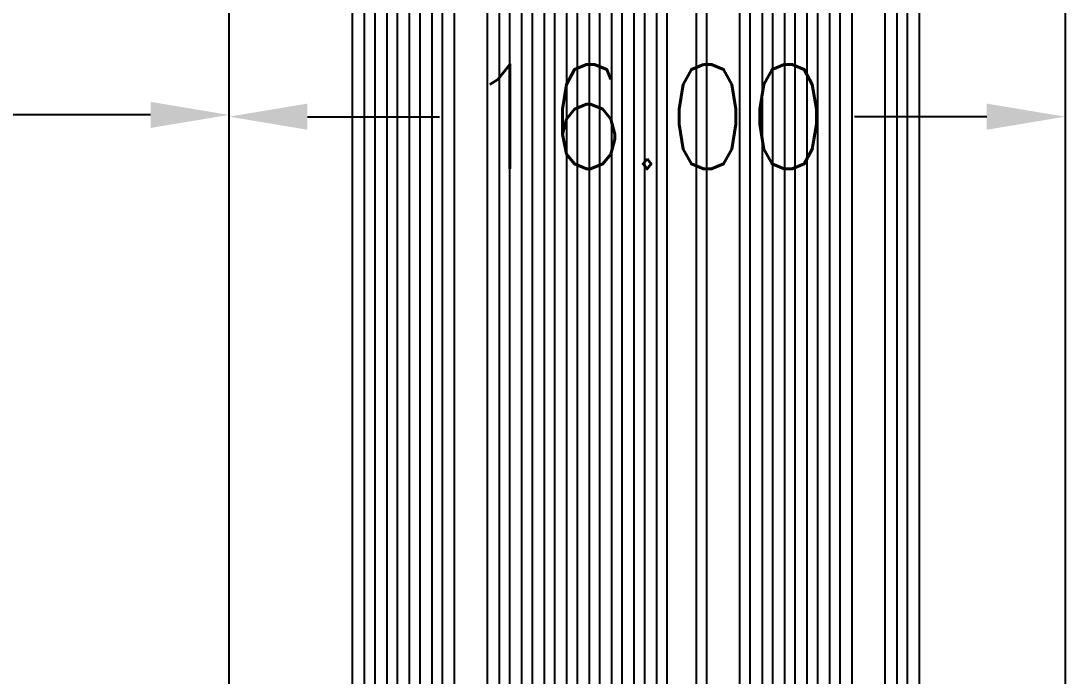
# Model space of a CAD drawing. Header units: millimetres. Extents: x 2909 to 3301, y 744 to 1021.
# Drawn here: x 2979.87 to 2999.86, y 956.11 to 968.65 of the extents above; entities that cross this region are included whole.
import ezdxf

# ---------------------------------------------------------------- set-up
doc = ezdxf.new("R2010")
doc.units = ezdxf.units.MM
doc.layers.add('D', color=4, linetype='Continuous')
doc.layers.add('F', color=2, linetype='Continuous')
doc.styles.add('ROMANS', font='romans.shx', dxfattribs={"width": 0.9})
doc.dimstyles.new('ISO-25-1', dxfattribs={"dimtxt": 2, "dimasz": 1.5, "dimexe": 0.4, "dimexo": 0.625, "dimgap": 0.5, "dimtad": 0, "dimzin": 1, "dimdsep": 46, "dimtxsty": 'ROMANS', "dimcen": 2.5, "dimclrd": 4, "dimclre": 4, "dimclrt": 4, "dimadec": 0, "dimazin": 0, "dimtfac": 1, "dimtmove": 0, "dimatfit": 3, "dimfxl": 1, "dimlwe": 0, "dimarcsym": 0})

# ---------------------------------------------------------------- blocks, each defined once
blk = doc.blocks.new('*D14')
at = {"layer": 'D', "color": 0, "lineweight": 0}
for p, q in [((2983.857, 967.446), (2983.857, 967.221)), ((2999.857, 967.446), (2999.857, 967.221))]:
    blk.add_line(p, q, dxfattribs=at)
at = {"layer": 'D', "color": 0, "lineweight": -2}
for p, q in [((2985.357, 966.821), (2987.886, 966.821)), ((2998.357, 966.821), (2995.829, 966.821))]:
    blk.add_line(p, q, dxfattribs=at)
at = {"layer": 'D', "color": 0}
for points in [[(2985.357, 967.071), (2985.357, 966.571), (2983.857, 966.821)], [(2998.357, 967.071), (2998.357, 966.571), (2999.857, 966.821)]]:
    blk.add_solid(points, dxfattribs=at)
at = {"layer": 'Defpoints', "color": 0}
for p in [(2983.857, 966.821), (2999.857, 966.821), (2999.857, 966.821)]:
    blk.add_point(p, dxfattribs=at)
at = {"layer": 'D', "color": 0, "insert": (2991.857, 966.821), "char_height": 2, "attachment_point": 5, "style": 'ROMANS'}
blk.add_mtext('16.00', dxfattribs=at)
blk = doc.blocks.new('*D15')
at = {"layer": 'D', "color": 0, "lineweight": 0}
for p, q in [((2956.857, 952.196), (2956.857, 967.255)), ((2983.857, 964.884), (2983.857, 967.255))]:
    blk.add_line(p, q, dxfattribs=at)
at = {"layer": 'D', "color": 0, "lineweight": -2}
for p, q in [((2958.357, 966.855), (2966.257, 966.855)), ((2982.357, 966.855), (2974.457, 966.855))]:
    blk.add_line(p, q, dxfattribs=at)
at = {"layer": 'D', "color": 0}
for points in [[(2958.357, 967.105), (2958.357, 966.605), (2956.857, 966.855)], [(2982.357, 967.105), (2982.357, 966.605), (2983.857, 966.855)]]:
    blk.add_solid(points, dxfattribs=at)
at = {"layer": 'Defpoints', "color": 0}
for p in [(2956.857, 966.855), (2983.857, 964.259), (2956.857, 951.571)]:
    blk.add_point(p, dxfattribs=at)
at = {"layer": 'D', "color": 0, "insert": (2970.357, 966.855), "char_height": 2, "attachment_point": 5, "style": 'ROMANS'}
blk.add_mtext('27.00', dxfattribs=at)
blk = doc.blocks.new('*D16')
at = {"layer": 'D', "color": 0, "lineweight": 0}
for p, q in [((2956.857, 957.385), (2956.857, 983.626)), ((2980.357, 983.581), (2980.357, 983.626))]:
    blk.add_line(p, q, dxfattribs=at)
at = {"layer": 'D', "color": 0, "lineweight": -2}
for p, q in [((2958.357, 983.226), (2964.507, 983.226)), ((2978.857, 983.226), (2972.707, 983.226))]:
    blk.add_line(p, q, dxfattribs=at)
at = {"layer": 'D', "color": 0}
for points in [[(2958.357, 983.476), (2958.357, 982.976), (2956.857, 983.226)], [(2978.857, 983.476), (2978.857, 982.976), (2980.357, 983.226)]]:
    blk.add_solid(points, dxfattribs=at)
at = {"layer": 'Defpoints', "color": 0}
for p in [(2980.357, 983.226), (2980.357, 982.956), (2956.857, 956.76)]:
    blk.add_point(p, dxfattribs=at)
at = {"layer": 'D', "color": 0, "insert": (2968.607, 983.226), "char_height": 2, "attachment_point": 5, "style": 'ROMANS'}
blk.add_mtext('23.50', dxfattribs=at)

msp = doc.modelspace()

# ---------------------------------------------------------------- linework, layer by layer
at = {"layer": 'F', "ltscale": 6.286513}
for p, q in [((2990.747, 979.31), (2990.747, 951.571)), ((2983.857, 978.571), (2983.857, 949.946)), ((2987.937, 978.599), (2987.937, 951.571)), ((2988.167, 978.632), (2988.167, 951.571)), ((2990.517, 978.576), (2990.517, 951.571)), ((2999.857, 978.571), (2999.857, 949.946)), ((2987.077, 978.394), (2987.077, 951.571)), ((2987.307, 978.426), (2987.307, 951.571)), ((2987.507, 978.496), (2987.507, 951.571)), ((2987.737, 978.529), (2987.737, 951.571)), ((2989.657, 978.37), (2989.657, 951.571)), ((2989.887, 978.403), (2989.887, 951.571)), ((2990.087, 978.473), (2990.087, 951.571)), ((2990.317, 978.506), (2990.317, 951.571)), ((2991.607, 978.406), (2991.607, 951.571)), ((2992.797, 978.42), (2992.797, 949.946)), ((2986.217, 978.188), (2986.217, 951.571)), ((2986.447, 978.221), (2986.447, 951.571)), ((2986.647, 978.291), (2986.647, 951.571)), ((2986.877, 978.323), (2986.877, 951.571)), ((2988.797, 978.165), (2988.797, 951.571)), ((2989.027, 978.197), (2989.027, 951.571)), ((2989.227, 978.268), (2989.227, 951.571)), ((2989.457, 978.3), (2989.457, 951.571)), ((2990.947, 978.188), (2990.947, 951.571)), ((2991.177, 978.221), (2991.177, 951.571)), ((2991.377, 978.212), (2991.377, 951.571)), ((2991.807, 978.228), (2991.807, 951.571)), ((2992.037, 978.285), (2992.037, 951.571)), ((2992.237, 978.239), (2992.237, 949.946)), ((2992.997, 977.978), (2992.997, 949.946)), ((2993.627, 978.077), (2993.627, 949.946)), ((2993.827, 978.024), (2993.827, 951.571)), ((2994.057, 978.038), (2994.057, 951.571)), ((2994.257, 977.979), (2994.257, 951.571)), ((2994.487, 977.98), (2994.487, 951.571)), ((2994.687, 977.915), (2994.687, 951.571)), ((2994.917, 977.898), (2994.917, 951.571)), ((2995.117, 977.878), (2995.117, 951.571)), ((2995.347, 977.834), (2995.347, 951.571)), ((2995.547, 977.809), (2995.547, 951.571)), ((2995.777, 977.797), (2995.777, 951.571)), ((2996.407, 977.802), (2996.407, 951.571)), ((2996.637, 977.79), (2996.637, 951.571)), ((2996.837, 977.743), (2996.837, 951.571)), ((2997.067, 977.725), (2997.067, 951.571))]:
    msp.add_line(p, q, dxfattribs=at)

# ---------------------------------------------------------------- dimensions: what is measured, and where the dimension line sits
at = {"layer": 'D', "color": 0}
for base, p1, p2, picture, middle in [((2980.357, 983.226), (2956.857, 956.76), (2980.357, 982.956), '*D16', (2968.607, 983.226)), ((2956.857, 966.855), (2983.857, 964.259), (2956.857, 951.571), '*D15', (2970.357, 966.855)), ((2999.857, 966.821), (2983.857, 966.821), (2999.857, 966.821), '*D14', (2991.857, 966.821))]:
    dim = msp.add_linear_dim(base=base, p1=p1, p2=p2, dimstyle='ISO-25-1', override={"dimclrd": 0, "dimclre": 0, "dimclrt": 0, "dimfxl": 1.25}, dxfattribs=at)
    dim.commit()
    dim.dimension.update_dxf_attribs({"geometry": picture, "text_midpoint": middle})

doc.saveas('drawing.dxf')
